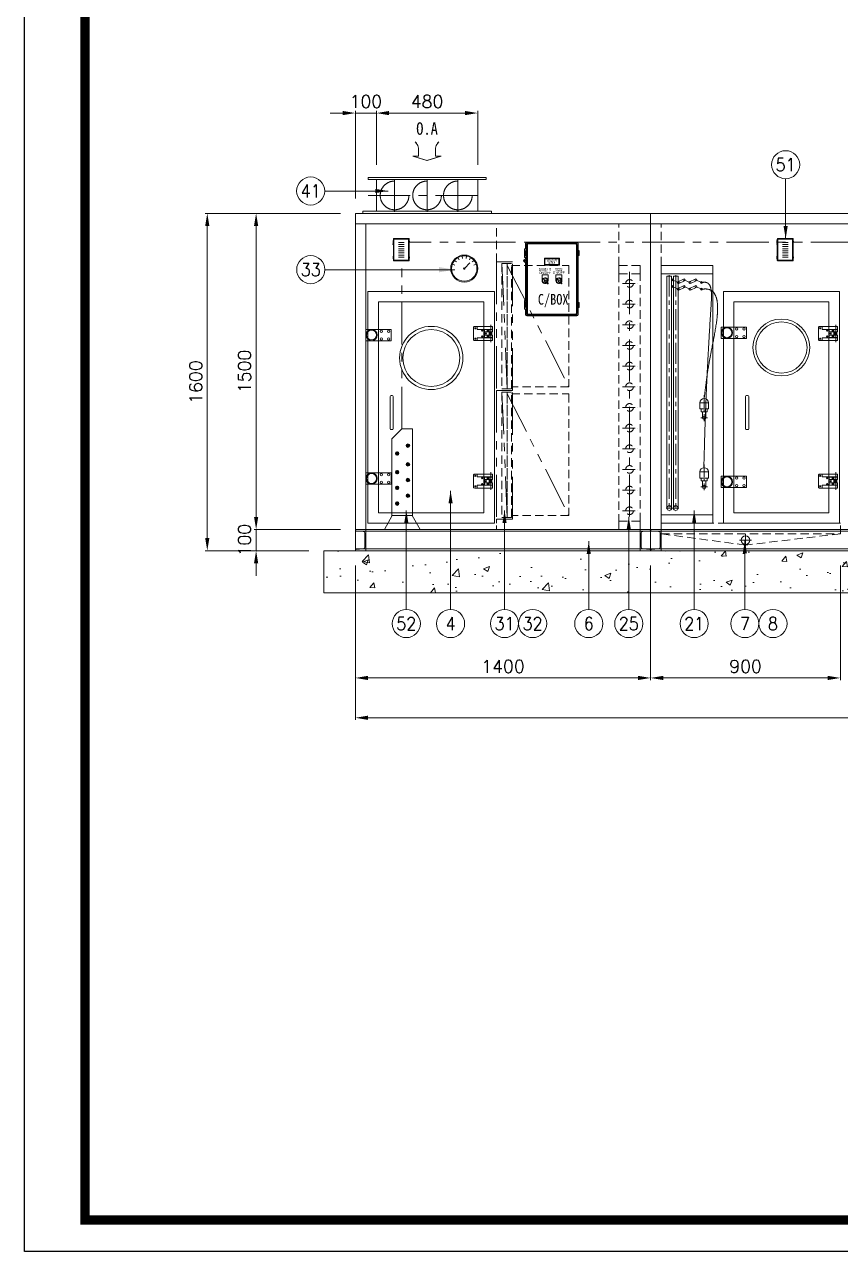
# Model space of a CAD drawing. Extents: x 38 to 18273, y -670 to 12274.
# Drawn here: x 38 to 3906, y -670 to 5149 of the extents above; entities that cross this region are included whole.
import ezdxf
from ezdxf.enums import TextEntityAlignment as Align

# ---------------------------------------------------------------- set-up
doc = ezdxf.new("R2010")
doc.units = 0
doc.header["$LTSCALE"] = 80
doc.header["$MEASUREMENT"] = 0
for name, pattern in [('CEN', [26, 20, -2, 2, -2]), ('CENTER', [2, 1.25, -0.25, 0.25, -0.25]), ('CENTER2', [1.125, 0.75, -0.125, 0.125, -0.125]), ('CENTERX2', [4, 2.5, -0.5, 0.5, -0.5]), ('HID', [6, 4, -2]), ('HIDDEN', [0.375, 0.25, -0.125]), ('HIDDENX2', [0.75, 0.5, -0.25]), ('PHANTOM', [5, 2.5, -0.5, 0.5, -0.5, 0.5, -0.5]), ('PHANTOMX2', [5, 2.5, -0.5, 0.5, -0.5, 0.5, -0.5])]:
    doc.linetypes.add(name, pattern=pattern)
doc.layers.get('0').update_dxf_attribs({"linetype": 'CONTINUOUS', "lineweight": 18})
doc.layers.get('DEFPOINTS').update_dxf_attribs({"linetype": 'CONTINUOUS', "lineweight": 18})
for name, color, linetype, lineweight in [('2', 2, 'HIDDENX2', 18), ('ACT', 7, 'CONTINUOUS', 18), ('B', 7, 'CONTINUOUS', 15), ('C', 1, 'CENTER', 18), ('CEN', 1, 'CEN', 18), ('DIM', 4, 'CONTINUOUS', 18), ('FOM', 7, 'CONTINUOUS', 15), ('LIN', 2, 'CONTINUOUS', 18), ('NO', 2, 'CONTINUOUS', 18), ('PHAN', 2, 'PHANTOM', 18), ('S', 3, 'CONTINUOUS', 18), ('SMS', 220, 'CONTINUOUS', 18), ('SOL-M-1', 4, 'CONTINUOUS', 18)]:
    doc.layers.add(name, color=color, linetype=linetype, lineweight=lineweight)
doc.layers.add('FORM', color=7, linetype='CONTINUOUS')
doc.styles.add('GSC', font='romans.shx', dxfattribs={"width": 0.8, "height": 4, "bigfont": 'ghs.shx'})
doc.styles.add('ITALICT', font='TXT', dxfattribs={"width": 0.95, "height": 3})
doc.styles.get("Standard").update_dxf_attribs({"font": 'txt.shx', "bigfont": '2hs.shx'})
doc.styles.add('굴림', font='')
doc.styles.get('굴림').set_extended_font_data('Gulim')
doc.dimstyles.get("Standard").update_dxf_attribs({"dimscale": 0, "dimtxt": 60, "dimasz": 60, "dimexe": 10, "dimexo": 70, "dimgap": 25, "dimtad": 1, "dimdec": 0, "dimlfac": -1, "dimzin": 0, "dimdsep": 46, "dimtxsty": 'Standard', "dimcen": 0, "dimclrd": 1, "dimclre": 1, "dimadec": 0, "dimazin": 0, "dimtfac": 1, "dimtdec": 0, "dimtix": 1, "dimtmove": 1, "dimatfit": 2, "dimfxl": 0, "dimtolj": 1, "dimtzin": 0, "dimlwd": 5, "dimlwe": 5, "dimarcsym": 0})

# ---------------------------------------------------------------- blocks, each defined once
blk = doc.blocks.new('*D11')
at = {"color": 1, "linetype": 'Continuous', "lineweight": 5}
for p, q in [((1606.2, 2583.4), (1606.2, 2039.8)), ((3006.2, 2583.4), (3006.2, 2039.8)), ((1666.2, 2049.8), (2946.2, 2049.8))]:
    blk.add_line(p, q, dxfattribs=at)
at = {"color": 1, "linetype": 'Continuous'}
for points in [[(1666.2, 2059.8), (1666.2, 2039.8), (1606.2, 2049.8)], [(2946.2, 2059.8), (2946.2, 2039.8), (3006.2, 2049.8)]]:
    blk.add_solid(points, dxfattribs=at)
at = {"layer": 'DEFPOINTS', "color": 0, "linetype": 'Continuous'}
for p in [(1606.2, 2653.4), (3006.2, 2653.4), (3006.2, 2049.8)]:
    blk.add_point(p, dxfattribs=at)
at = {"color": 0, "linetype": 'Continuous', "insert": (2306.2, 2104.8), "char_height": 60, "attachment_point": 5}
blk.add_mtext('\\A1;1400', dxfattribs=at)
blk = doc.blocks.new('*D13')
at = {"color": 1, "linetype": 'Continuous', "lineweight": 5}
for p, q in [((1606.2, 2583.4), (1606.2, 1850.8)), ((6506.2, 2583.4), (6506.2, 1850.8)), ((1666.2, 1860.8), (6446.2, 1860.8))]:
    blk.add_line(p, q, dxfattribs=at)
at = {"color": 1, "linetype": 'Continuous'}
for points in [[(1666.2, 1870.8), (1666.2, 1850.8), (1606.2, 1860.8)], [(6446.2, 1870.8), (6446.2, 1850.8), (6506.2, 1860.8)]]:
    blk.add_solid(points, dxfattribs=at)
at = {"layer": 'DEFPOINTS', "color": 0, "linetype": 'Continuous'}
for p in [(1606.2, 2653.4), (6506.2, 2653.4), (6506.2, 1860.8)]:
    blk.add_point(p, dxfattribs=at)
at = {"color": 0, "linetype": 'Continuous', "insert": (4056.2, 1915.8), "char_height": 60, "attachment_point": 5}
blk.add_mtext('\\A1;4900', dxfattribs=at)
blk = doc.blocks.new('*D5')
at = {"color": 1, "linetype": 'Continuous', "lineweight": 5}
for p, q in [((1135.8, 2813.4), (1135.8, 2873.4)), ((1536.2, 2753.4), (1125.8, 2753.4)), ((1135.8, 2653.4), (1135.8, 2753.4)), ((1386.2, 2653.4), (1125.8, 2653.4)), ((1135.8, 2593.4), (1135.8, 2533.4))]:
    blk.add_line(p, q, dxfattribs=at)
at = {"color": 1, "linetype": 'Continuous'}
for points in [[(1125.8, 2813.4), (1145.8, 2813.4), (1135.8, 2753.4)], [(1125.8, 2593.4), (1145.8, 2593.4), (1135.8, 2653.4)]]:
    blk.add_solid(points, dxfattribs=at)
at = {"layer": 'DEFPOINTS', "color": 0, "linetype": 'Continuous'}
for p in [(1135.8, 2753.4), (1606.2, 2753.4), (1456.2, 2653.4)]:
    blk.add_point(p, dxfattribs=at)
at = {"color": 0, "linetype": 'Continuous', "insert": (1080.8, 2703.4), "char_height": 60, "attachment_point": 5, "rotation": 90}
blk.add_mtext('\\A1;100', dxfattribs=at)
blk = doc.blocks.new('*D6')
at = {"color": 1, "linetype": 'Continuous', "lineweight": 5}
for p, q in [((1536.2, 4253.4), (1125.8, 4253.4)), ((1135.8, 2813.4), (1135.8, 4193.4)), ((1536.2, 2753.4), (1125.8, 2753.4))]:
    blk.add_line(p, q, dxfattribs=at)
at = {"color": 1, "linetype": 'Continuous'}
for points in [[(1125.8, 4193.4), (1145.8, 4193.4), (1135.8, 4253.4)], [(1125.8, 2813.4), (1145.8, 2813.4), (1135.8, 2753.4)]]:
    blk.add_solid(points, dxfattribs=at)
at = {"layer": 'DEFPOINTS', "color": 0, "linetype": 'Continuous'}
for p in [(1135.8, 4253.4), (1606.2, 4253.4), (1606.2, 2753.4)]:
    blk.add_point(p, dxfattribs=at)
at = {"color": 0, "linetype": 'Continuous', "insert": (1080.8, 3503.4), "char_height": 60, "attachment_point": 5, "rotation": 90}
blk.add_mtext('\\A1;1500', dxfattribs=at)
blk = doc.blocks.new('M-F')
at = {"color": 2, "linetype": 'HIDDENX2'}
for points in [[(25.3, 8), (50.3, 8), (50.3, 602), (25.3, 602)], [(50.3, 8), (70, 8), (70, 602), (50.3, 602)]]:
    blk.add_lwpolyline(points, close=True, dxfattribs=at)
blk.add_lwpolyline([(70, 593.2), (342.3, 593.2), (342.3, 16.8), (70, 16.8)], dxfattribs=at)
at = {"layer": 'SMS', "linetype": 'PHANTOMX2'}
blk.add_lwpolyline([(0, 0), (75, 0), (75, 610), (0, 610)], close=True, dxfattribs=at)
at = {"layer": 'SOL-M-1', "color": 1, "linetype": 'PHANTOMX2'}
for p, q in [((25.3, 602), (50.3, 8)), ((50.3, 593.2), (342.3, 16.8))]:
    blk.add_line(p, q, dxfattribs=at)
blk = doc.blocks.new('DXCOIL')
at = {"ltscale": 30}
for points in [[(49, 1154.4, 1), (58.5, 1154.4, 1)], [(49, 1122.7, 1), (58.5, 1122.7, 1)], [(186.5, 1141.7, 1), (196, 1141.7, 1)], [(186.5, 1110, 1), (196, 1110, 1)]]:
    blk.add_hatch(color=2, dxfattribs=at).paths.add_polyline_path(points)
at = {"color": 2, "ltscale": 30}
for p, q in [((27.4, 1172.2), (49.6, 1172.2)), ((27.4, 1172.2), (27.4, 71.9)), ((49.6, 1172.2), (49.6, 71.9)), ((57.7, 1172.2), (79.9, 1172.2)), ((57.7, 1172.2), (57.7, 71.9)), ((79.9, 1172.2), (79.9, 71.9)), ((53.8, 1154.4), (81.2, 1141.7)), ((53.8, 1122.7), (81.2, 1110)), ((78.9, 1145.8), (106.4, 1158.5)), ((78.9, 1114.1), (106.4, 1126.8)), ((111.1, 1150.3), (83.6, 1137.6)), ((111.1, 1118.6), (83.6, 1105.9)), ((108.8, 1154.4), (136.2, 1141.7)), ((108.8, 1122.7), (136.2, 1110)), ((133.9, 1145.8), (161.4, 1158.5)), ((133.9, 1114.1), (161.4, 1126.8)), ((166.1, 1150.3), (138.6, 1137.6)), ((166.1, 1118.6), (138.6, 1105.9)), ((163.8, 1154.4), (191.2, 1141.7)), ((163.8, 1122.7), (191.2, 1110)), ((183.8, 572), (183.8, 542)), ((223.8, 572), (183.8, 572)), ((223.8, 542), (183.8, 542)), ((188.8, 542), (188.8, 528.9)), ((218.8, 528.9), (188.8, 528.9)), ((195.8, 528.9), (195.8, 500.8)), ((211.7, 528.9), (211.7, 500.8)), ((218.8, 542), (218.8, 528.9)), ((223.8, 572), (223.8, 542)), ((183.8, 243.6), (183.8, 213.6)), ((223.8, 243.6), (183.8, 243.6)), ((223.8, 243.6), (223.8, 213.6)), ((223.8, 213.6), (183.8, 213.6)), ((188.8, 213.6), (188.8, 200.5)), ((218.8, 200.5), (188.8, 200.5)), ((195.8, 200.5), (195.8, 172.4)), ((211.7, 200.5), (211.7, 172.4)), ((218.8, 213.6), (218.8, 200.5))]:
    blk.add_line(p, q, dxfattribs=at)
at = {"linetype": 'Continuous'}
for points in [[(0, 1183), (245, 1183), (245, 1223), (0, 1223)], [(0, 40), (245, 40), (245, 1183), (0, 1183)], [(0, 0), (245, 0), (245, 40), (0, 40)]]:
    blk.add_lwpolyline(points, close=True, dxfattribs=at)
at = {"color": 2, "ltscale": 30}
for centre, radius in [((53.8, 1154.4), 4.76), ((53.8, 1122.7), 4.76), ((81.2, 1141.7), 4.76), ((81.2, 1110), 4.76), ((108.8, 1154.4), 4.76), ((108.8, 1122.7), 4.76), ((136.2, 1141.7), 4.76), ((136.2, 1110), 4.76), ((163.8, 1154.4), 4.76), ((163.8, 1122.7), 4.76), ((191.2, 1141.7), 4.76), ((191.2, 1110), 4.76), ((38.5, 71.9), 11.1), ((68.8, 71.9), 11.1)]:
    blk.add_circle(centre, radius, dxfattribs=at)
at = {"linetype": 'Continuous'}
for centre in [(203.8, 500.8), (203.8, 172.4)]:
    blk.add_circle(centre, 7.94, dxfattribs=at)
at = {"color": 2, "ltscale": 30}
for centre in [(203.8, 572), (203.8, 243.6)]:
    blk.add_arc(centre, 20, 0, 180, dxfattribs=at)
at = {"color": 4, "linetype": 'CENTER', "ltscale": 30}
for points in [[(202.3, 263.6), (236.4, 1030.1), (209.1, 1143), (191.2, 1141.7)], [(203.8, 592), (236.4, 811.1), (209.1, 1111.3), (191.2, 1110)]]:
    blk.add_spline(points, degree=3, dxfattribs=at)
at = {"layer": 'C', "linetype": 'CENTER'}
for p, q in [((38.5, 1176), (38.5, 55.5)), ((68.8, 1176), (68.8, 55.5)), ((219, 500.8), (188.5, 500.8)), ((219, 172.4), (188.5, 172.4)), ((53.8, 71.9), (23.2, 71.9)), ((84.1, 71.9), (53.5, 71.9))]:
    blk.add_line(p, q, dxfattribs=at)
at = {"layer": 'C', "linetype": 'CENTER2'}
for p, q in [((203.8, 607.7), (203.8, 484.9)), ((203.8, 279.3), (203.8, 156.5))]:
    blk.add_line(p, q, dxfattribs=at)
blk = doc.blocks.new('*D26')
at = {"color": 1, "linetype": 'Continuous', "lineweight": 5}
for p, q in [((3006.2, 2583.4), (3006.2, 2039.8)), ((3906.2, 2583.4), (3906.2, 2039.8)), ((3846.2, 2049.8), (3066.2, 2049.8))]:
    blk.add_line(p, q, dxfattribs=at)
at = {"color": 1, "linetype": 'Continuous'}
for points in [[(3066.2, 2059.8), (3066.2, 2039.8), (3006.2, 2049.8)], [(3846.2, 2059.8), (3846.2, 2039.8), (3906.2, 2049.8)]]:
    blk.add_solid(points, dxfattribs=at)
at = {"layer": 'DEFPOINTS', "color": 0, "linetype": 'Continuous'}
for p in [(3006.2, 2653.4), (3906.2, 2653.4), (3006.2, 2049.8)]:
    blk.add_point(p, dxfattribs=at)
at = {"color": 0, "linetype": 'Continuous', "insert": (3456.2, 2104.8), "char_height": 60, "attachment_point": 5}
blk.add_mtext('\\A1;900', dxfattribs=at)
blk = doc.blocks.new('*D31')
at = {"color": 1, "linetype": 'Continuous', "lineweight": 5}
for p, q in [((1536.2, 4253.4), (894.2, 4253.4)), ((904.2, 2713.4), (904.2, 4193.4)), ((1386.2, 2653.4), (894.2, 2653.4))]:
    blk.add_line(p, q, dxfattribs=at)
at = {"color": 1, "linetype": 'Continuous'}
for points in [[(894.2, 4193.4), (914.2, 4193.4), (904.2, 4253.4)], [(894.2, 2713.4), (914.2, 2713.4), (904.2, 2653.4)]]:
    blk.add_solid(points, dxfattribs=at)
at = {"layer": 'DEFPOINTS', "color": 0, "linetype": 'Continuous'}
for p in [(904.2, 4253.4), (1606.2, 4253.4), (1456.2, 2653.4)]:
    blk.add_point(p, dxfattribs=at)
at = {"color": 0, "linetype": 'Continuous', "insert": (849.2, 3453.4), "char_height": 60, "attachment_point": 5, "rotation": 90}
blk.add_mtext('\\A1;1600', dxfattribs=at)
blk = doc.blocks.new('*D36')
at = {"color": 1, "linetype": 'Continuous', "lineweight": 5}
for p, q in [((1546.2, 4729), (1486.2, 4729)), ((1606.2, 4323.4), (1606.2, 4739)), ((1606.2, 4729), (1706.2, 4729)), ((1706.2, 4483.4), (1706.2, 4739)), ((1766.2, 4729), (1826.2, 4729))]:
    blk.add_line(p, q, dxfattribs=at)
at = {"color": 1, "linetype": 'Continuous'}
for points in [[(1546.2, 4739), (1546.2, 4719), (1606.2, 4729)], [(1766.2, 4739), (1766.2, 4719), (1706.2, 4729)]]:
    blk.add_solid(points, dxfattribs=at)
at = {"layer": 'DEFPOINTS', "color": 0, "linetype": 'Continuous'}
for p in [(1706.2, 4729), (1706.2, 4413.4), (1606.2, 4253.4)]:
    blk.add_point(p, dxfattribs=at)
at = {"color": 0, "linetype": 'Continuous', "insert": (1656.2, 4784), "char_height": 60, "attachment_point": 5}
blk.add_mtext('\\A1;100', dxfattribs=at)
blk = doc.blocks.new('*D37')
at = {"color": 1, "linetype": 'Continuous', "lineweight": 5}
for p, q in [((1706.2, 4483.4), (1706.2, 4739)), ((1766.2, 4729), (2126.2, 4729)), ((2186.2, 4483.4), (2186.2, 4739))]:
    blk.add_line(p, q, dxfattribs=at)
at = {"color": 1, "linetype": 'Continuous'}
for points in [[(1766.2, 4739), (1766.2, 4719), (1706.2, 4729)], [(2126.2, 4739), (2126.2, 4719), (2186.2, 4729)]]:
    blk.add_solid(points, dxfattribs=at)
at = {"layer": 'DEFPOINTS', "color": 0, "linetype": 'Continuous'}
for p in [(2186.2, 4729), (1706.2, 4413.4), (2186.2, 4413.4)]:
    blk.add_point(p, dxfattribs=at)
at = {"color": 0, "linetype": 'Continuous', "insert": (1946.2, 4784), "char_height": 60, "attachment_point": 5}
blk.add_mtext('\\A1;480', dxfattribs=at)
blk = doc.blocks.new('A$C25B1713D')
for p, q in [((74.8, 171.5), (77.6, 155.7)), ((103.8, 171.5), (101, 155.7)), ((10.9, 117.9), (26, 112.4)), ((25.4, 143), (37.7, 132.7)), ((47.6, 161.6), (55.6, 147.7)), ((93.4, 91.3), (126.3, 128)), ((131.1, 161.6), (123, 147.7)), ((153.3, 143), (141, 132.7)), ((167.8, 117.9), (152.7, 112.4))]:
    blk.add_line(p, q)
for radius in [89.3, 83.5, 4.57]:
    blk.add_circle((89.3, 89.3), radius)
blk = doc.blocks.new('경첩')
at = {"layer": 'PHAN'}
blk.add_line((0, -41.4), (0, 41.4), dxfattribs=at)
at = {"layer": 'SOL-M-1'}
for p, q in [((-33, 20), (7.7, 20)), ((-33, -19.6), (-33, 20)), ((7.7, 18.9), (-30.8, 18.9)), ((-30.8, 18.9), (-30.8, -18.5)), ((-30.8, 7.9), (7.7, 7.9)), ((-17.6, 7.9), (-17.6, 18.9)), ((-8.8, -18.5), (-8.8, 18.9)), ((-4.4, -7.5), (-4.4, 7.9)), ((4.4, -7.5), (4.4, 7.9)), ((7.7, 7.9), (7.7, 18.9)), ((7.7, -19.6), (-33, -19.6)), ((7.7, -7.5), (-30.8, -7.5)), ((-30.8, -18.5), (7.7, -18.5)), ((-17.6, -18.5), (-17.6, -7.5)), ((7.7, -7.5), (4.4, -7.5)), ((7.7, -18.5), (7.7, -7.5))]:
    blk.add_line(p, q, dxfattribs=at)
blk.add_lwpolyline([(7.7, -19.6), (7.7, -32.8), (-77, -32.8, -0.414214), (-82.5, -27.3), (-82.5, 27.7, -0.414214), (-77, 33.2), (7.7, 33.2), (7.7, 20)], format="xyb", dxfattribs=at)
for points in [[(7.7, 33.2), (7.7, 20), (-64.9, 20), (-64.9, 33.2)], [(7.7, -32.8), (7.7, -19.6), (-64.9, -19.6), (-64.9, -32.8)]]:
    blk.add_lwpolyline(points, close=True, dxfattribs=at)
for centre in [(-74.2, 25), (-41.2, 14), (-24.2, 0.2), (-13.2, 13.4), (-74.2, -24.5), (-41.2, -13.5), (-13.2, -13)]:
    blk.add_circle(centre, 2.75, dxfattribs=at)
blk = doc.blocks.new('500Wx1000H(SightGlass)')
at = {"layer": 'S', "lineweight": 15}
for p, q in [((9.9, 1100), (9.9, 0)), ((609.9, 1100), (9.9, 1100)), ((59.9, 1050), (59.9, 50)), ((559.9, 1050), (59.9, 1050)), ((559.9, 50), (559.9, 1050)), ((609.9, 0), (609.9, 1100)), ((114.9, 449), (114.9, 601)), ((119.9, 606), (124.9, 606)), ((129.9, 449), (129.9, 601)), ((119.9, 444), (124.9, 444)), ((9.9, 0), (609.9, 0)), ((59.9, 50), (559.9, 50))]:
    blk.add_line(p, q, dxfattribs=at)
for points in [[(0, 919.5), (119.9, 919.5), (119.9, 866), (0, 866)], [(0, 185.6), (119.9, 185.6), (119.9, 239.2), (0, 239.2)]]:
    blk.add_lwpolyline(points, close=True, dxfattribs=at)
for centre, radius in [((309.9, 784), 150), ((26.8, 892.7), 26.8), ((26.8, 892.7), 23.3), ((72.9, 910.8), 5.52), ((72.9, 874.7), 5.52), ((108, 910.8), 5.52), ((108, 874.7), 5.52), ((26.8, 212.4), 26.8), ((26.8, 212.4), 23.3), ((72.9, 230.5), 5.52), ((108, 230.5), 5.52), ((72.9, 194.3), 5.52), ((108, 194.3), 5.52)]:
    blk.add_circle(centre, radius, dxfattribs=at)
at = {"layer": 'S', "linetype": 'Continuous', "lineweight": 15}
blk.add_circle((309.9, 784), 135, dxfattribs=at)
at = {"layer": 'S', "lineweight": 15}
for centre, start, end in [((119.9, 601), 90, 180), ((124.9, 601), 0, 90), ((119.9, 449), 180, 270), ((124.9, 449), 270, 0)]:
    blk.add_arc(centre, 5, start, end, dxfattribs=at)
at = {"lineweight": 15}
blk.add_blockref('경첩', (592.8, 899.8), dxfattribs=at)
at = {"lineweight": 15, "xscale": -1, "rotation": 180}
blk.add_blockref('경첩', (592.8, 200.2), dxfattribs=at)
blk = doc.blocks.new('400Wx1000H(SightGlass)')
at = {"layer": 'S', "lineweight": 15}
for p, q in [((-40.1, 1100), (-40.1, 0)), ((509.9, 1100), (-40.1, 1100)), ((9.9, 1050), (9.9, 50)), ((459.9, 1050), (9.9, 1050)), ((459.9, 50), (459.9, 1050)), ((509.9, 0), (509.9, 1100)), ((64.9, 449), (64.9, 601)), ((69.9, 606), (74.9, 606)), ((79.9, 449), (79.9, 601)), ((69.9, 444), (74.9, 444)), ((-40.1, 0), (509.9, 0)), ((9.9, 50), (459.9, 50))]:
    blk.add_line(p, q, dxfattribs=at)
for points in [[(-50, 930.2), (69.9, 930.2), (69.9, 876.7), (-50, 876.7)], [(-50, 169.8), (69.9, 169.8), (69.9, 223.3), (-50, 223.3)]]:
    blk.add_lwpolyline(points, close=True, dxfattribs=at)
for centre, radius in [((234.9, 833.6), 135), ((234.9, 833.6), 121.5), ((-23.2, 903.5), 26.8), ((-23.2, 903.5), 23.3), ((22.9, 921.5), 5.52), ((22.9, 885.4), 5.52), ((58, 921.5), 5.52), ((58, 885.4), 5.52), ((-23.2, 196.5), 26.8), ((-23.2, 196.5), 23.3), ((22.9, 214.6), 5.52), ((22.9, 178.5), 5.52), ((58, 214.6), 5.52), ((58, 178.5), 5.52)]:
    blk.add_circle(centre, radius, dxfattribs=at)
for centre, start, end in [((69.9, 601), 90, 180), ((74.9, 601), 0, 90), ((69.9, 449), 180, 270), ((74.9, 449), 270, 0)]:
    blk.add_arc(centre, 5, start, end, dxfattribs=at)
at = {"lineweight": 15}
blk.add_blockref('경첩', (492.8, 899.8), dxfattribs=at)
at = {"lineweight": 15, "xscale": -1, "rotation": 180}
blk.add_blockref('경첩', (492.8, 200.2), dxfattribs=at)
blk = doc.blocks.new('ELECTRIC HEATER')
at = {"layer": 'B', "color": 3}
for points in [[(-21.4, 362.5), (-24.1, 364.1), (-26.8, 362.5), (-26.8, 359.4), (-24.1, 357.8), (-21.4, 359.4)], [(29.4, 399.7), (26.7, 401.3), (24, 399.7), (24, 396.6), (26.7, 395), (29.4, 396.6)], [(29.4, 311), (26.7, 312.6), (24, 311), (24, 307.9), (26.7, 306.4), (29.4, 307.9)], [(-21.4, 273.8), (-24.1, 275.4), (-26.8, 273.8), (-26.8, 270.7), (-24.1, 269.2), (-21.4, 270.7)], [(29.4, 236.7), (26.7, 238.2), (24, 236.7), (24, 233.5), (26.7, 232), (29.4, 233.5)], [(-21.4, 199.5), (-24.1, 201), (-26.8, 199.5), (-26.8, 196.3), (-24.1, 194.8), (-21.4, 196.3)], [(-21.4, 125.1), (-24.1, 126.6), (-26.8, 125.1), (-26.8, 122), (-24.1, 120.4), (-21.4, 122)], [(29.4, 162.3), (26.7, 163.8), (24, 162.3), (24, 159.2), (26.7, 157.6), (29.4, 159.2)]]:
    blk.add_lwpolyline(points, close=True, dxfattribs=at)
for centre, radius in [((-24.1, 361), 3.12), ((-24.1, 361), 2.7), ((26.7, 398.1), 3.12), ((26.7, 398.1), 2.7), ((26.7, 309.5), 3.12), ((26.7, 309.5), 2.7), ((-24.1, 272.3), 3.12), ((-24.1, 272.3), 2.7), ((26.7, 235.1), 3.12), ((26.7, 235.1), 2.7), ((-24.1, 197.9), 3.12), ((-24.1, 197.9), 2.7), ((-24.1, 123.5), 3.12), ((-24.1, 123.5), 2.7), ((26.7, 160.7), 3.12), ((26.7, 160.7), 2.7)]:
    blk.add_circle(centre, radius, dxfattribs=at)
at = {"layer": 'C', "color": 3}
for p, q in [((-33.6, 361), (-14.8, 361)), ((-24.1, 370.1), (-24.1, 351.8)), ((17.2, 398.1), (36, 398.1)), ((26.7, 407.3), (26.7, 389)), ((17.2, 309.5), (36, 309.5)), ((26.7, 318.7), (26.7, 300.3)), ((-33.6, 272.3), (-14.8, 272.3)), ((-24.1, 281.5), (-24.1, 263.1)), ((17.2, 235.1), (36, 235.1)), ((26.7, 244.3), (26.7, 225.9)), ((-33.6, 197.9), (-14.8, 197.9)), ((-24.1, 207.1), (-24.1, 188.7)), ((-33.6, 123.5), (-14.8, 123.5)), ((-24.1, 132.7), (-24.1, 114.3)), ((17.2, 160.7), (36, 160.7)), ((26.7, 169.9), (26.7, 151.5))]:
    blk.add_line(p, q, dxfattribs=at)
at = {"layer": 'DIM', "color": 3, "linetype": 'Continuous'}
for centre, radius in [((-24.1, 361), 8.45), ((-24.1, 361), 6.76), ((26.7, 398.1), 8.45), ((26.7, 398.1), 6.76), ((26.7, 309.5), 8.45), ((26.7, 309.5), 6.76), ((-24.1, 272.3), 8.45), ((-24.1, 272.3), 6.76), ((26.7, 235.1), 8.45), ((26.7, 235.1), 6.76), ((-24.1, 197.9), 8.45), ((-24.1, 197.9), 6.76), ((-24.1, 123.5), 8.45), ((-24.1, 123.5), 6.76), ((26.7, 160.7), 8.45), ((26.7, 160.7), 6.76)]:
    blk.add_circle(centre, radius, dxfattribs=at)
at = {"layer": 'DIM', "color": 3}
for centre in [(-24.1, 361), (26.7, 398.1), (26.7, 309.5), (-24.1, 272.3), (26.7, 235.1), (-24.1, 197.9), (-24.1, 123.5), (26.7, 160.7)]:
    blk.add_circle(centre, 1.69, dxfattribs=at)
for centre in [(-24.1, 361), (26.7, 398.1), (26.7, 309.5), (-24.1, 272.3), (26.7, 235.1), (-24.1, 197.9), (-24.1, 123.5), (26.7, 160.7)]:
    blk.add_arc(centre, 1.86, 270, 179.99996, dxfattribs=at)
at = {"layer": 'FOM', "color": 3, "linetype": 'Continuous'}
for p, q in [((-1.7, 477.6), (-49, 430.3)), ((49, 477.6), (-1.7, 477.6)), ((49, 477.6), (49, 67.6)), ((-49, 430.3), (-49, 67.6)), ((-47.3, 67.6), (-84.5, 0)), ((49, 67.6), (-49, 67.6)), ((47.3, 67.6), (84.5, 0)), ((84.5, 0), (-84.5, 0))]:
    blk.add_line(p, q, dxfattribs=at)
blk = doc.blocks.new('CONTROL BOX-1')
at = {"lineweight": 0}
for p, q in [((118.5, 350), (-118.5, 350)), ((-130.6, 309), (-130.6, 317.4)), ((-130.6, 317.4), (-125, 317.4)), ((-130.6, 309), (-130.6, 284.8)), ((-130.6, 309), (-123.1, 309)), ((-127.3, 309), (-127.3, 284.8)), ((-125, 317.4), (-125, 343.5)), ((-125, 309), (-125, 284.8)), ((-123.1, 284.8), (-123.1, 309)), ((-122.2, 341.6), (-122.2, 8.4)), ((-118, 339.3), (-118, 10.7)), ((116.6, 347.2), (-116.6, 347.2)), ((-116.1, 339.3), (-116.1, 10.7)), ((114.3, 343), (-114.3, 343)), ((114.3, 341.1), (-114.3, 341.1)), ((116.1, 273.2), (116.1, 339.3)), ((118, 273.2), (118, 339.3)), ((122.2, 273.2), (122.2, 341.6)), ((125, 343.5), (125, 6.5)), ((125, 309.5), (128.7, 309.5)), ((125.9, 309.5), (125.9, 286.1)), ((126.9, 309.5), (126.9, 286.1)), ((129.7, 308.5), (129.7, 287.1)), ((-130.6, 284.8), (-130.6, 276.4)), ((-130.6, 284.8), (-123.1, 284.8)), ((-130.6, 276.4), (-125, 276.4)), ((-125, 273.2), (-125, 276.4)), ((-125, 249.7), (-125, 73.6)), ((-35.9, 273.9), (35.9, 273.9)), ((-35.9, 273.9), (-35.9, 241.3)), ((-35.9, 241.3), (35.9, 241.3)), ((-33.1, 271.1), (33.1, 271.1)), ((-33.1, 271.1), (-33.1, 244.1)), ((-33.1, 244.1), (33.1, 244.1)), ((33.1, 271.1), (33.1, 244.1)), ((35.9, 273.9), (35.9, 241.3)), ((116.1, 273.2), (116.1, 10.7)), ((118, 273.2), (118, 10.7)), ((122.2, 273.2), (122.2, 8.4)), ((125, 286.1), (128.7, 286.1)), ((-46.6, 166.9), (-46.6, 192.6)), ((-44.3, 194.9), (-21, 194.9)), ((-18.6, 192.6), (-18.6, 166.9)), ((18.6, 166.9), (18.6, 192.6)), ((21, 194.9), (44.3, 194.9)), ((46.6, 192.6), (46.6, 166.9)), ((-130.6, 65.2), (-130.6, 73.6)), ((-130.6, 73.6), (-125, 73.6)), ((-130.6, 65.2), (-123.1, 65.2)), ((-130.6, 65.2), (-130.6, 41)), ((-127.3, 41), (-127.3, 65.2)), ((-125, 41), (-125, 65.2)), ((-123.1, 65.2), (-123.1, 41)), ((125, 63.9), (128.7, 63.9)), ((125.9, 40.5), (125.9, 63.9)), ((126.9, 40.5), (126.9, 63.9)), ((129.7, 41.5), (129.7, 62.9)), ((-130.6, 41), (-130.6, 32.6)), ((-130.6, 41), (-123.1, 41)), ((-130.6, 32.6), (-125, 32.6)), ((-125, 32.6), (-125, 6.5)), ((-118.5, 0), (118.5, 0)), ((-116.6, 2.8), (116.6, 2.8)), ((-114.3, 8.9), (114.3, 8.9)), ((-114.3, 7), (114.3, 7)), ((125, 40.5), (128.7, 40.5))]:
    blk.add_line(p, q, dxfattribs=at)
at = {"color": 0, "lineweight": 0}
for p, q in [((-36.6, 170.4), (-34.4, 168.2)), ((-36.1, 170.9), (-33.9, 168.7)), ((-30.2, 159), (-25, 155.6)), ((-29.8, 159.5), (-20.3, 153.4)), ((-25.2, 164.2), (-19.1, 154.6)), ((-25, 155.6), (-20.6, 152.8)), ((-24.6, 164.5), (-19.9, 157.1)), ((-19.9, 157.1), (-18.5, 154.9)), ((28.7, 170.4), (30.9, 168.2)), ((29.2, 170.9), (31.4, 168.7)), ((35, 159), (40.3, 155.6)), ((35.4, 159.5), (45, 153.4)), ((40, 164.2), (46.2, 154.6)), ((40.3, 155.6), (44.6, 152.8)), ((40.6, 164.5), (45.4, 157.1)), ((45.4, 157.1), (46.8, 154.9))]:
    blk.add_line(p, q, dxfattribs=at)
at = {"lineweight": 0}
blk.add_circle((-127.8, 261.4), 2.8, dxfattribs=at)
for centre, radius, start, end in [((-118.5, 343.5), 6.52, 90, 180), ((118.5, 343.5), 6.52, 0, 90), ((-116.6, 341.6), 5.59, 90, 180), ((-114.3, 339.3), 3.73, 90, 180), ((-114.3, 339.3), 1.86, 90, 180), ((114.3, 339.3), 3.73, 0, 90), ((114.3, 339.3), 1.86, 0, 90), ((116.6, 341.6), 5.59, 0, 90), ((128.7, 308.5), 0.932, 0, 90), ((-127.8, 261.4), 6.52, 103.34236, 256.65764), ((-130.6, 273.2), 5.59, 283.34236, 0), ((-130.6, 249.7), 5.59, 0, 76.65764), ((128.7, 287.1), 0.932, 270, 0), ((-44.3, 192.6), 2.33, 90, 180), ((-32.6, 166.9), 14, 325.5765, 304.4235), ((-32.6, 166.9), 11.7, 330.4786, 299.5214), ((-21, 192.6), 2.33, 0, 90), ((21, 192.6), 2.33, 90, 180), ((32.6, 166.9), 14, 325.5765, 304.4235), ((32.6, 166.9), 11.7, 330.4786, 299.5214), ((44.3, 192.6), 2.33, 0, 90), ((128.7, 62.9), 0.932, 0, 90), ((-118.5, 6.5), 6.52, 180, 270), ((-116.6, 8.4), 5.59, 180, 270), ((-114.3, 10.7), 3.73, 180, 270), ((-114.3, 10.7), 1.86, 180, 270), ((114.3, 10.7), 3.73, 270, 0), ((114.3, 10.7), 1.86, 270, 0), ((116.6, 8.4), 5.59, 270, 0), ((118.5, 6.5), 6.52, 270, 0), ((128.7, 41.5), 0.932, 270, 0)]:
    blk.add_arc(centre, radius, start, end, dxfattribs=at)
at = {"color": 0, "lineweight": 0}
for centre, radius, start, end in [((-37.1, 171.4), 0.699, 84.20971, 185.79029), ((-21.1, 173), 16.8, 185.79029, 237.06695), ((-36.7, 171), 0.35, 82.62194, 187.37806), ((-38.7, 155.4), 16.8, 32.93305, 84.20971), ((-21.1, 173), 16.1, 187.37806, 237.06695), ((-38.7, 155.4), 16.1, 32.93305, 82.62194), ((-36.3, 170.6), 0.35, 45, 225), ((-34.1, 168.5), 0.35, 225, 45), ((-19.8, 154.1), 1.57, 237.18607, 32.81393), ((-19.8, 154.1), 0.874, 237.26054, 32.73946), ((28.1, 171.4), 0.699, 84.20971, 185.79029), ((44.1, 173), 16.8, 185.79029, 237.06695), ((26.5, 155.4), 16.8, 32.93305, 84.20971), ((28.5, 171), 0.35, 82.62194, 187.37806), ((44.1, 173), 16.1, 187.37806, 237.06695), ((26.5, 155.4), 16.1, 32.93305, 82.62194), ((28.9, 170.6), 0.35, 45, 225), ((31.1, 168.5), 0.35, 225, 45), ((45.5, 154.1), 1.57, 237.18607, 32.81393), ((45.4, 154.1), 0.874, 237.26054, 32.73946)]:
    blk.add_arc(centre, radius, start, end, dxfattribs=at)
at = {"color": 0, "lineweight": 0, "style": '굴림', "width": 0.8}
for s, p in [('온도지시', (-0.1, 264.6)), ('조절계', (-0.1, 251.5)), ('동파방지기', (-32.7, 219.9)), ('ON/OFF', (-32.7, 204.8)), ('ON/OFF', (32.5, 206.1)), ('점검등', (32.5, 219.9))]:
    blk.add_text(s, height=11.65, dxfattribs=at).set_placement(p, align=Align.MIDDLE_CENTER)
at = {"layer": 'DIM', "color": 4, "linetype": 'ByBlock', "lineweight": 0, "style": 'ITALICT', "width": 0.85}
blk.add_text('C/BOX', height=50.27, dxfattribs=at).set_placement((6, 78.7), align=Align.MIDDLE_CENTER)
blk = doc.blocks.new('LED LAMP')
at = {"lineweight": 0}
for p, q in [((-39.2, 91.9), (-39.2, 94.4)), ((-39.2, 94.4), (-37.5, 94.4)), ((-39.2, 91.9), (-39.2, 84.6)), ((-39.2, 91.9), (-36.9, 91.9)), ((-39.2, 84.6), (-39.2, 82.1)), ((-39.2, 84.6), (-36.9, 84.6)), ((-39.2, 82.1), (-37.5, 82.1)), ((-38.2, 91.9), (-38.2, 84.6)), ((-37.5, 94.4), (-37.5, 102.2)), ((-37.5, 91.9), (-37.5, 84.6)), ((-37.5, 81.1), (-37.5, 82.1)), ((-37.5, 74.1), (-37.5, 21.3)), ((-36.9, 84.6), (-36.9, 91.9)), ((-36.7, 101.6), (-36.7, 1.7)), ((35.5, 104.2), (-35.5, 104.2)), ((-35.4, 100.9), (-35.4, 2.4)), ((35, 103.3), (-35, 103.3)), ((-34.8, 100.9), (-34.8, 2.4)), ((34.3, 102.1), (-34.3, 102.1)), ((34.3, 101.5), (-34.3, 101.5)), ((34.8, 81.1), (34.8, 100.9)), ((34.8, 81.1), (34.8, 2.4)), ((35.4, 81.1), (35.4, 100.9)), ((35.4, 81.1), (35.4, 2.4)), ((36.7, 81.1), (36.7, 101.6)), ((36.7, 81.1), (36.7, 1.7)), ((37.5, 102.2), (37.5, 1.1)), ((37.5, 92), (38.6, 92)), ((37.5, 85), (38.6, 85)), ((37.8, 92), (37.8, 85)), ((38.1, 92), (38.1, 85)), ((38.9, 91.7), (38.9, 85.3)), ((-39.2, 18.7), (-39.2, 21.3)), ((-39.2, 21.3), (-37.5, 21.3)), ((-39.2, 18.7), (-36.9, 18.7)), ((-39.2, 18.7), (-39.2, 11.5)), ((-39.2, 11.5), (-39.2, 8.9)), ((-39.2, 11.5), (-36.9, 11.5)), ((-39.2, 8.9), (-37.5, 8.9)), ((-38.2, 11.5), (-38.2, 18.7)), ((-37.5, 11.5), (-37.5, 18.7)), ((-37.5, 8.9), (-37.5, 1.1)), ((-36.9, 18.7), (-36.9, 11.5)), ((-35, 0), (35, 0)), ((-34.3, 1.8), (34.3, 1.8)), ((-34.3, 1.3), (34.3, 1.3)), ((37.5, 18.3), (38.6, 18.3)), ((37.5, 11.3), (38.6, 11.3)), ((37.8, 11.3), (37.8, 18.3)), ((38.1, 11.3), (38.1, 18.3)), ((38.9, 11.6), (38.9, 18)), ((-35.5, -0.8), (35.5, -0.8))]:
    blk.add_line(p, q, dxfattribs=at)
at = {"linetype": 'Continuous'}
for p, q in [((-13.7, 86.1), (13.7, 86.1)), ((-13.7, 76.1), (13.7, 76.1)), ((-13.7, 66.1), (13.7, 66.1)), ((-13.7, 56.1), (13.7, 56.1)), ((-13.7, 46.1), (13.7, 46.1)), ((-13.7, 36.1), (13.7, 36.1)), ((-13.7, 26.1), (13.7, 26.1)), ((-13.7, 16.1), (13.7, 16.1))]:
    blk.add_line(p, q, dxfattribs=at)
at = {"lineweight": 0}
blk.add_circle((-38.3, 77.6), 0.839, dxfattribs=at)
for centre, radius, start, end in [((-38.3, 77.6), 1.96, 103.34236, 256.65764), ((-39.2, 81.1), 1.68, 283.34236, 0), ((-39.2, 74.1), 1.68, 0, 76.65764), ((-35.5, 102.2), 1.96, 90, 180), ((-35, 101.6), 1.68, 90, 180), ((-34.3, 100.9), 1.12, 90, 180), ((-34.3, 100.9), 0.559, 90, 180), ((34.3, 100.9), 1.12, 0, 90), ((34.3, 100.9), 0.559, 0, 90), ((35, 101.6), 1.68, 0, 90), ((35.5, 102.2), 1.96, 0, 90), ((38.6, 91.7), 0.28, 0, 90), ((38.6, 85.3), 0.28, 270, 0), ((-35.5, 1.1), 1.96, 180, 270), ((-35, 1.7), 1.68, 180, 270), ((-34.3, 2.4), 1.12, 180, 270), ((-34.3, 2.4), 0.559, 180, 270), ((34.3, 2.4), 1.12, 270, 0), ((34.3, 2.4), 0.559, 270, 0), ((35, 1.7), 1.68, 270, 0), ((35.5, 1.1), 1.96, 270, 0), ((38.6, 18), 0.28, 0, 90), ((38.6, 11.6), 0.28, 270, 0)]:
    blk.add_arc(centre, radius, start, end, dxfattribs=at)
blk = doc.blocks.new('form')
at = {"layer": 'FORM', "color": 3}
blk.add_lwpolyline([(0, 562.79), (792.83, 562.79), (792.83, 0), (0, 0)], close=True, dxfattribs=at)
at = {"layer": 'FORM', "color": 2, "const_width": 1.94}
blk.add_lwpolyline([(12.48, 6.47), (12.48, 555.28), (781.78, 555.28), (781.78, 6.47)], close=True, dxfattribs=at)
blk = doc.blocks.new('A$C493F42F1')
at = {"xscale": 20, "yscale": 20, "zscale": 20}
blk.add_blockref('form', (0, -11255.8), dxfattribs=at)

msp = doc.modelspace()

# ---------------------------------------------------------------- hatches: boundary and pattern name
at = {"linetype": 'Continuous'}
h = msp.add_hatch(dxfattribs=at)
h.set_pattern_fill('AR-CONC', color=256, scale=40, style=0)
h.set_pattern_definition([(50, (-231.77, 573.04), (286.904, -25.101), [30, -330]), (355, (-231.77, 573.04), (-55.5, 300.877), [24, -264]), (100.4514, (-207.86, 570.94), (231.404, 275.776), [25.496, -280.457]), (46.184, (-231.77, 653.04), (426.896, -66.208), [45, -495]), (96.6356, (-196.2, 647.5), (373.865, 389.647), [38.244, -420.685]), (351.184, (-231.77, 653.04), (373.865, 389.647), [36, -396]), (21, (-191.77, 633.04), (238.763, -161.0476), [30, -330]), (326, (-191.77, 633.04), (97.326, 290.06), [24, -264]), (71.4514, (-171.87, 619.62), (336.089, 129.012), [25.496, -280.457]), (37.5, (-231.77, 573.04), (4.864, 133.1575), [0, -260.8, 0, -268, 0, -265]), (7.5, (-231.77, 573.04), (105.2278, 157.7647), [0, -152.8, 0, -254.8, 0, -101]), (327.5, (-320.97, 573.04), (213.529, -9.022), [0, -100, 0, -312, 0, -414]), (317.5, (-360.97, 573.04), (233.2745, 40.042), [0, -130, 0, -207.2, 0, -294])])
h.paths.add_polyline_path([(1456.2, 2453.4), (7206.2, 2453.4), (7206.2, 2653.4), (1456.2, 2653.4)])

# ---------------------------------------------------------------- linework, layer by layer
msp.add_line((1656.2, 4203.4), (1606.2, 4203.4), dxfattribs=at)
at = {"color": 2, "linetype": 'HIDDENX2'}
for p, q in [((2276.2, 4023.4), (2276.2, 4203.4)), ((2856.2, 4006.4), (2856.2, 4203.4)), ((3056.2, 4006.4), (3056.2, 4203.4)), ((3456.2, 2680.2), (3056.2, 2733.4)), ((3906.2, 2733.4), (3456.2, 2680.2))]:
    msp.add_line(p, q, dxfattribs=at)
at = {"linetype": 'PHANTOMX2'}
for p, q in [((4766.3, 4116.3), (1862.2, 4116.3)), ((1827, 3231), (1827, 4028.6))]:
    msp.add_line(p, q, dxfattribs=at)
at = {"linetype": 'Continuous'}
for points in [[(1656.2, 4203.4), (3006.2, 4203.4), (3006.2, 2753.4), (1656.2, 2753.4)], [(3006.2, 4203.4), (4906.2, 4203.4), (4906.2, 2753.4), (3006.2, 2753.4)], [(3006.2, 2653.4), (1606.2, 2653.4), (1606.2, 2753.4), (3006.2, 2753.4)], [(3006.2, 2661.4), (1606.2, 2661.4), (1606.2, 2745.4), (3006.2, 2745.4)], [(4906.2, 2653.4), (3006.2, 2653.4), (3006.2, 2753.4), (4906.2, 2753.4)], [(4906.2, 2661.4), (3006.2, 2661.4), (3006.2, 2745.4), (4906.2, 2745.4)], [(1456.2, 2453.4), (7206.2, 2453.4), (7206.2, 2653.4), (1456.2, 2653.4)]]:
    msp.add_lwpolyline(points, close=True, dxfattribs=at)
at = {"color": 2, "linetype": 'HIDDENX2'}
for points in [[(2956.2, 3966.4), (2856.2, 3966.4), (2856.2, 4006.4), (2956.2, 4006.4), (2956.2, 3966.4), (2956.2, 3966.4)], [(2956.2, 3966.4), (2856.2, 3966.4), (2856.2, 2793.4), (2956.2, 2793.4), (2956.2, 3966.4), (2956.2, 3966.4)], [(2956.2, 2793.4), (2856.2, 2793.4), (2856.2, 2753.4), (2956.2, 2753.4), (2956.2, 2793.4), (2956.2, 2793.4)]]:
    msp.add_lwpolyline(points, dxfattribs=at)
at = {"linetype": 'Continuous'}
for points in [[(1656.2, 2753.4), (1606.2, 2753.4), (1606.2, 2751.5, 0.388879), (1609.8, 2747.5), (1643.9, 2744.6, -0.388879), (1651.2, 2736.6), (1651.2, 2670.2, -0.388879), (1643.9, 2662.2), (1609.8, 2659.2, 0.388879), (1606.2, 2655.3), (1606.2, 2653.4), (1656.2, 2653.4), (1656.2, 2753.4)], [(2956.2, 2753.4), (3006.2, 2753.4), (3006.2, 2751.5, -0.388879), (3002.5, 2747.5), (2968.5, 2744.6, 0.388879), (2961.2, 2736.6), (2961.2, 2670.2, 0.388879), (2968.5, 2662.2), (3002.5, 2659.2, -0.388879), (3006.2, 2655.3), (3006.2, 2653.4), (2956.2, 2653.4), (2956.2, 2753.4)], [(3056.2, 2753.4), (3006.2, 2753.4), (3006.2, 2751.5, 0.388879), (3009.8, 2747.5), (3043.9, 2744.6, -0.388879), (3051.2, 2736.6), (3051.2, 2670.2, -0.388879), (3043.9, 2662.2), (3009.8, 2659.2, 0.388879), (3006.2, 2655.3), (3006.2, 2653.4), (3056.2, 2653.4), (3056.2, 2753.4)]]:
    msp.add_lwpolyline(points, format="xyb", dxfattribs=at)
at = {"color": 2, "linetype": 'HIDDENX2'}
msp.add_lwpolyline([(3056.2, 2733.4), (3906.2, 2733.4), (3906.2, 2783.4), (3056.2, 2783.4)], close=True, dxfattribs=at)
at = {"color": 3, "linetype": 'HIDDENX2'}
for centre in [(2906.2, 3920.9), (2906.2, 3822.9), (2906.2, 3724.9), (2906.2, 3626.9), (2906.2, 3528.9), (2906.2, 3430.9), (2906.2, 3332.9), (2906.2, 3234.9), (2906.2, 3136.9), (2906.2, 3038.9), (2906.2, 2940.9), (2906.2, 2842.9)]:
    msp.add_circle(centre, 18.2, dxfattribs=at)
at = {"linetype": 'Continuous'}
msp.add_circle((3456.2, 2703.4), 20, dxfattribs=at)
at = {"layer": '2', "linetype": 'ByBlock'}
for p, q in [((1666.2, 4423.4), (2226.2, 4423.4)), ((1666.2, 4413.4), (1666.2, 4423.4)), ((2226.2, 4423.4), (2226.2, 4413.4)), ((1666.2, 4413.4), (2226.2, 4413.4)), ((1706.2, 4263.4), (1706.2, 4413.4)), ((2186.2, 4413.4), (2186.2, 4263.4)), ((1641.2, 4263.4), (2251.2, 4263.4)), ((1641.2, 4263.4), (1641.2, 4253.4)), ((1641.2, 4253.4), (2251.2, 4253.4)), ((2251.2, 4253.4), (2251.2, 4263.4))]:
    msp.add_line(p, q, dxfattribs=at)
at = {"layer": '2', "linetype": 'HID'}
for centre in [(1792.2, 4338.4), (1946.2, 4338.4), (2092.2, 4338.4)]:
    msp.add_circle(centre, 68, dxfattribs=at)
at = {"layer": 'ACT', "color": 2, "linetype": 'HIDDEN'}
msp.add_line((2276.2, 2803.4), (2276.2, 2753.4), dxfattribs=at)
at = {"layer": 'ACT', "color": 4, "linetype": 'Continuous'}
for centre in [(3646.3, 4484), (1394.4, 4359.3), (1394.8, 3986.3), (1847.8, 2307.6), (2057.8, 2307.6), (2313.5, 2307.6), (2446.7, 2307.6), (2712.8, 2307.6), (2902.5, 2307.6), (3212.6, 2307.6), (3453, 2307.6), (3586.2, 2307.6)]:
    msp.add_circle(centre, 66.6, dxfattribs=at)
at = {"layer": 'CEN', "linetype": 'CENTERX2'}
for p, q in [((1792.2, 4411.2), (1792.2, 4260.6)), ((1946.2, 4411.2), (1946.2, 4260.6)), ((2092.2, 4411.2), (2092.2, 4260.6)), ((1666.2, 4338.4), (2226.2, 4338.4)), ((2906.2, 3975.4), (2906.2, 2785.3))]:
    msp.add_line(p, q, dxfattribs=at)
at = {"layer": 'CEN', "color": 1, "linetype": 'CENTER2'}
for p, q in [((2872.2, 3920.9), (2942.5, 3920.9)), ((2872.2, 3822.9), (2942.5, 3822.9)), ((2872.2, 3724.9), (2942.5, 3724.9)), ((2872.2, 3626.9), (2942.5, 3626.9)), ((2872.2, 3528.9), (2942.5, 3528.9)), ((2872.2, 3430.9), (2942.5, 3430.9)), ((2872.2, 3332.9), (2942.5, 3332.9)), ((2872.2, 3234.9), (2942.5, 3234.9)), ((2872.2, 3136.9), (2942.5, 3136.9)), ((2872.2, 3038.9), (2942.5, 3038.9)), ((2872.2, 2940.9), (2942.5, 2940.9)), ((2872.2, 2842.9), (2942.5, 2842.9))]:
    msp.add_line(p, q, dxfattribs=at)
at = {"layer": 'CEN', "linetype": 'CENTER'}
for p, q in [((3428, 2703.4), (3484.3, 2703.4)), ((3456.2, 2675.2), (3456.2, 2731.6))]:
    msp.add_line(p, q, dxfattribs=at)
at = {"layer": 'LIN', "linetype": 'Continuous'}
for points in [[(1606.2, 4253.4), (3006.2, 4253.4), (3006.2, 2753.4), (1606.2, 2753.4)], [(3006.2, 4253.4), (4906.2, 4253.4), (4906.2, 2753.4), (3006.2, 2753.4)]]:
    msp.add_lwpolyline(points, close=True, dxfattribs=at)
at = {"layer": 'NO'}
for points in [[(1905.4, 4524.9), (1905.5, 4540.6), (1905.4, 4552.7), (1904.9, 4561.9), (1903.8, 4569), (1901.9, 4574.8), (1899, 4580.1), (1894.9, 4585.8), (1889.4, 4592.5)], [(1905.4, 4524.9), (1905.5, 4540.6), (1905.4, 4552.7), (1904.9, 4561.9), (1903.8, 4569), (1901.9, 4574.8), (1899, 4580.1), (1894.9, 4585.8), (1889.4, 4592.5)], [(1906, 4524.9), (1906.2, 4540.6), (1906.1, 4552.7), (1905.6, 4561.9), (1904.4, 4569), (1902.5, 4574.8), (1899.6, 4580.1), (1895.5, 4585.8), (1890.1, 4592.5)], [(1985.7, 4524.9), (1985.5, 4540.6), (1985.6, 4552.7), (1986.1, 4561.9), (1987.2, 4569), (1989.2, 4574.8), (1992.1, 4580.1), (1996.2, 4585.8), (2001.6, 4592.5)], [(1985.7, 4524.9), (1985.5, 4540.6), (1985.6, 4552.7), (1986.1, 4561.9), (1987.2, 4569), (1989.2, 4574.8), (1992.1, 4580.1), (1996.2, 4585.8), (2001.6, 4592.5)], [(1986.3, 4524.9), (1986.2, 4540.6), (1986.2, 4552.7), (1986.7, 4561.9), (1987.9, 4569), (1989.8, 4574.8), (1992.7, 4580.1), (1996.8, 4585.8), (2002.3, 4592.5)]]:
    msp.add_lwpolyline(points, dxfattribs=at)
for points in [[(1945.5, 4503.9), (1878.8, 4524.9), (1905.4, 4524.9, 1.825411)], [(1945.5, 4503.9), (1878.8, 4524.9), (1905.4, 4524.9, 1.825411)], [(1946.2, 4503.9), (1879.4, 4524.9), (1906, 4524.9, 1.825411)], [(1945.5, 4503.9), (2012.2, 4524.9), (1985.7, 4524.9, -1.825411)], [(1945.5, 4503.9), (2012.2, 4524.9), (1985.7, 4524.9, -1.825411)], [(1946.2, 4503.9), (2012.9, 4524.9), (1986.3, 4524.9, -1.825411)]]:
    msp.add_lwpolyline(points, format="xyb", dxfattribs=at)

# ---------------------------------------------------------------- block references
at = {"linetype": 'Continuous'}
for name, p, xscale, yscale, zscale in [('A$C493F42F1', (37.8, 12273.8), 1.149999999999977, 1.150000000000091, 1.15), ('A$C25B1713D', (2058.4, 3927.1), 0.7200000000011642, 0.7199999999993452, 0.7200000000000001)]:
    msp.add_blockref(name, p, dxfattribs=dict(at, xscale=xscale, yscale=yscale, zscale=zscale))
for name, p in [('LED LAMP', (1824.1, 4029.4)), ('LED LAMP', (3644.4, 4029.4)), ('M-F', (2276.2, 3413.4)), ('DXCOIL', (3056.2, 2783.4)), ('500Wx1000H(SightGlass)', (1656.2, 2783.4)), ('400Wx1000H(SightGlass)', (3391.2, 2783.4)), ('M-F', (2276.2, 2803.4)), ('ELECTRIC HEATER', (1828.7, 2753.4))]:
    msp.add_blockref(name, p, dxfattribs=at)
at = {"layer": 'ACT', "linetype": 'Continuous'}
msp.add_blockref('CONTROL BOX-1', (2538.3, 3766.9), dxfattribs=at)

# ---------------------------------------------------------------- texts
at = {"style": 'GSC', "width": 0.9}
for s, height, p in [('51', 61.37, (3646.3, 4484)), ('41', 61.37, (1394.4, 4359.3)), ('33', 61.37, (1394.8, 3986.3)), ('52', 61.37, (1847.8, 2307.6)), ('4', 61.4, (2057.8, 2307.6)), ('31', 61.37, (2313.5, 2307.6)), ('32', 61.37, (2446.7, 2307.6)), ('6', 61.4, (2712.8, 2307.6)), ('25', 61.37, (2902.5, 2307.6)), ('21', 61.37, (3212.6, 2307.6)), ('7', 61.4, (3453, 2307.6)), ('8', 61.4, (3586.2, 2307.6))]:
    msp.add_text(s, height=height, dxfattribs=at).set_placement(p, align=Align.MIDDLE)
at = {"layer": 'DIM', "color": 4, "linetype": 'ByBlock', "style": 'ITALICT', "width": 0.85}
msp.add_text('O.A', height=59.15, dxfattribs=at).set_placement((1946.2, 4655.4), align=Align.MIDDLE_CENTER)

# ---------------------------------------------------------------- dimensions: what is measured, and where the dimension line sits
at = {"linetype": 'Continuous'}
for base, p1, p2, picture, middle in [((1706.2, 4729), (1606.2, 4253.4), (1706.2, 4413.4), '*D36', (1656.2, 4784)), ((2186.2, 4729), (1706.2, 4413.4), (2186.2, 4413.4), '*D37', (1946.2, 4784)), ((3006.2, 2049.8), (1606.2, 2653.4), (3006.2, 2653.4), '*D11', (2306.2, 2104.8)), ((6506.2, 1860.8), (1606.2, 2653.4), (6506.2, 2653.4), '*D13', (4056.2, 1915.8)), ((3006.2, 2049.8), (3906.2, 2653.4), (3006.2, 2653.4), '*D26', (3456.2, 2104.8))]:
    dim = msp.add_linear_dim(base=base, p1=p1, p2=p2, dimstyle='Standard', override={"dimscale": 1}, dxfattribs=at)
    dim.commit()
    dim.dimension.update_dxf_attribs({"geometry": picture, "text_midpoint": middle})
for base, p1, p2, picture, middle in [((904.2, 4253.4), (1456.2, 2653.4), (1606.2, 4253.4), '*D31', (849.2, 3453.4)), ((1135.8, 4253.4), (1606.2, 2753.4), (1606.2, 4253.4), '*D6', (1080.8, 3503.4)), ((1135.8, 2753.4), (1456.2, 2653.4), (1606.2, 2753.4), '*D5', (1080.8, 2703.4))]:
    dim = msp.add_linear_dim(base=base, p1=p1, p2=p2, angle=90, dimstyle='Standard', override={"dimscale": 1}, dxfattribs=at)
    dim.commit()
    dim.dimension.update_dxf_attribs({"geometry": picture, "text_midpoint": middle})

# ---------------------------------------------------------------- leaders
for points in [[(1761.7, 4359.3), (1460.9, 4359.3)], [(3646.3, 4133), (3646.3, 4417.4)], [(2057.8, 2937.7), (2057.8, 2374.2)], [(1847.8, 2844.6), (1847.8, 2374.2)], [(2313.5, 2844.6), (2313.5, 2374.2)], [(2902.5, 2814.6), (2902.5, 2374.2)], [(3212.6, 2844.6), (3212.6, 2374.2)], [(2712.8, 2697.8), (2712.8, 2374.2)]]:
    msp.add_leader(points, dimstyle='Standard', override={"dimscale": 1})
msp.add_leader([(3453, 2700.7), (3453, 2373.9)], dimstyle='Standard', override={"dimscale": 1}, dxfattribs=at)
at = {"layer": 'ACT', "linetype": 'Continuous'}
msp.add_leader([(2078.2, 3986.1), (1461.4, 3986.1)], dimstyle='Standard', override={"dimscale": 1.5, "dimtxt": 50, "dimasz": 50, "dimexe": 10, "dimexo": 25, "dimgap": 35, "dimtad": 1, "dimtih": 0, "dimdec": 0, "dimdsep": 0, "dimclrd": 1, "dimclre": 1, "dimtdec": 0, "dimtix": 1, "dimtofl": 1, "dimlwd": 5, "dimlwe": 5}, dxfattribs=at)

doc.saveas('drawing.dxf')
